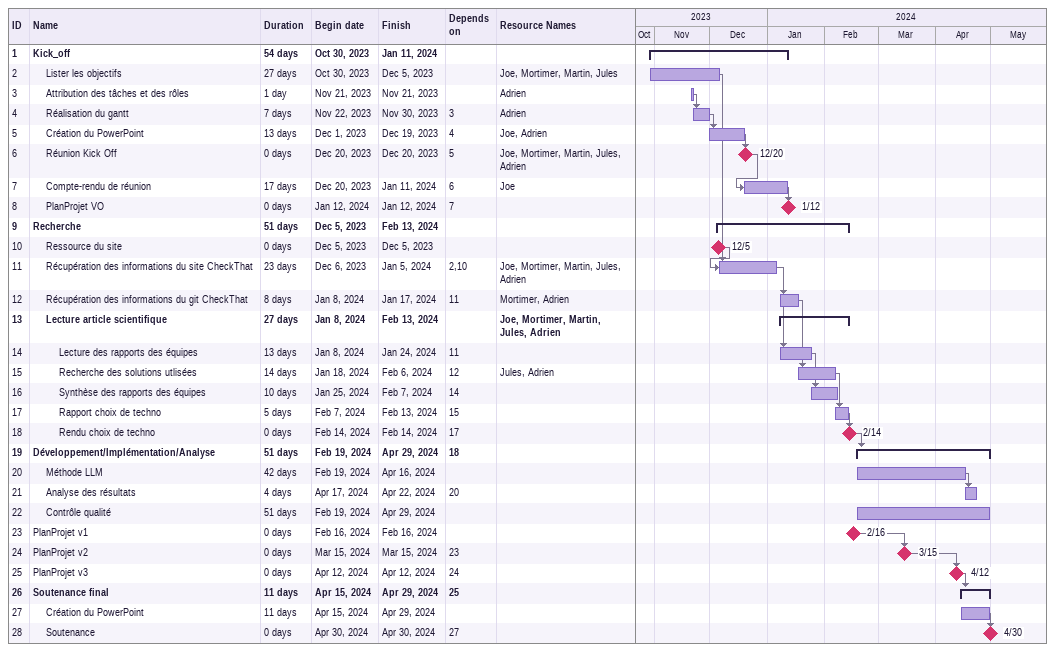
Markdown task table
| ID | Level | Task | Duration | Start | Finish | Predecessors | Resources |
|---|---|---|---|---|---|---|---|
| 1 | 1 | **Kick_off** | 54d | 2023-10-30 | 2024-01-11 |  |  |
| 2 | 2 | Lister les objectifs | 27d | 2023-10-30 | 2023-12-05 |  | Joe, Mortimer, Martin, Jules |
| 3 | 2 | Attribution des tâches et des rôles | 1d | 2023-11-21 | 2023-11-21 |  | Adrien |
| 4 | 2 | Réalisation du gantt | 7d | 2023-11-22 | 2023-11-30 | 3 | Adrien |
| 5 | 2 | Création du PowerPoint | 13d | 2023-12-01 | 2023-12-19 | 4 | Joe, Adrien |
| 6 | 2 | Réunion Kick Off | 0d | 2023-12-20 | 2023-12-20 | 5 | Joe, Mortimer, Martin, Jules, Adrien |
| 7 | 2 | Compte-rendu de réunion | 17d | 2023-12-20 | 2024-01-11 | 6 | Joe |
| 8 | 2 | PlanProjet VO | 0d | 2024-01-12 | 2024-01-12 | 7 |  |
| 9 | 1 | **Recherche** | 51d | 2023-12-05 | 2024-02-13 |  |  |
| 10 | 2 | Ressource du site | 0d | 2023-12-05 | 2023-12-05 |  |  |
| 11 | 2 | Récupération des informations du site CheckThat | 23d | 2023-12-06 | 2024-01-05 | 2, 10 | Joe, Mortimer, Martin, Jules, Adrien |
| 12 | 2 | Récupération des informations du git CheckThat | 8d | 2024-01-08 | 2024-01-17 | 11 | Mortimer, Adrien |
| 13 | 2 | **Lecture article scientifique** | 27d | 2024-01-08 | 2024-02-13 |  | Joe, Mortimer, Martin, Jules, Adrien |
| 14 | 3 | Lecture des rapports des équipes | 13d | 2024-01-08 | 2024-01-24 | 11 |  |
| 15 | 3 | Recherche des solutions utlisées | 14d | 2024-01-18 | 2024-02-06 | 12 | Jules, Adrien |
| 16 | 3 | Synthèse des rapports des équipes | 10d | 2024-01-25 | 2024-02-07 | 14 |  |
| 17 | 3 | Rapport choix de techno | 5d | 2024-02-07 | 2024-02-13 | 15 |  |
| 18 | 3 | Rendu choix de techno | 0d | 2024-02-14 | 2024-02-14 | 17 |  |
| 19 | 1 | **Développement/Implémentation/Analyse** | 51d | 2024-02-19 | 2024-04-29 | 18 |  |
| 20 | 2 | Méthode LLM | 42d | 2024-02-19 | 2024-04-16 |  |  |
| 21 | 2 | Analyse des résultats | 4d | 2024-04-17 | 2024-04-22 | 20 |  |
| 22 | 2 | Contrôle qualité | 51d | 2024-02-19 | 2024-04-29 |  |  |
| 23 | 1 | PlanProjet v1 | 0d | 2024-02-16 | 2024-02-16 |  |  |
| 24 | 1 | PlanProjet v2 | 0d | 2024-03-15 | 2024-03-15 | 23 |  |
| 25 | 1 | PlanProjet v3 | 0d | 2024-04-12 | 2024-04-12 | 24 |  |
| 26 | 1 | **Soutenance final** | 11d | 2024-04-15 | 2024-04-29 | 25 |  |
| 27 | 2 | Création du PowerPoint | 11d | 2024-04-15 | 2024-04-29 |  |  |
| 28 | 2 | Soutenance | 0d | 2024-04-30 | 2024-04-30 | 27 |  |
